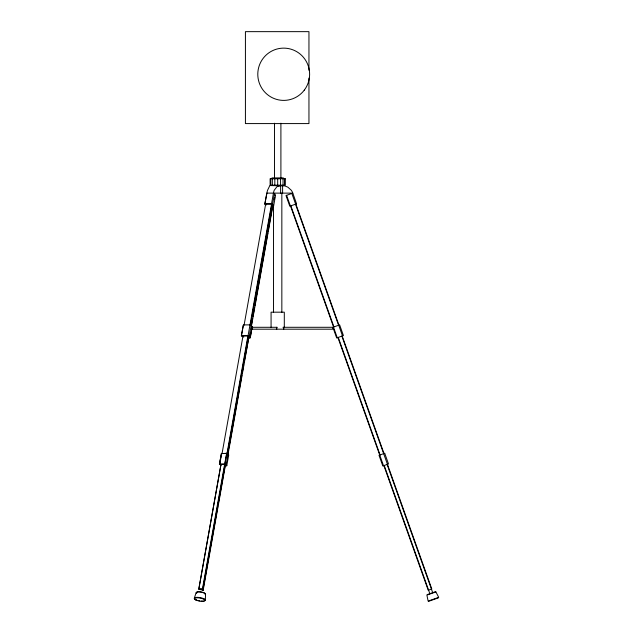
<?xml version="1.0" encoding="UTF-8"?>
<svg xmlns="http://www.w3.org/2000/svg" width="633" height="633" viewBox="0 0 633 633"><rect width="100%" height="100%" fill="white"/><g stroke="black" fill="none" stroke-linecap="round" stroke-linejoin="round"><path stroke-width="0.95" d="M205.353 600.163L205.543 594.324M243.792 337.009L241.363 335.941L243.278 325.22M264.816 204.143L266.873 193.128A11.608 5.396 90 0 1 267.601 190.177L269.832 185.556L284.81 185.904L287.896 187.194L291.204 190.177A11.608 11.6 -90 0 1 292.81 193.12L296.56 203.81L289.795 206.223L285.997 195.534L292.762 193.128L266.857 193.12L264.816 204.143L266.509 204.886M241.363 335.941L243.436 324.887L249.995 324.887L251.198 325.259L252.171 327.039L250.272 337.721L248.199 337.975M244.069 325.259L265.662 204.063L271.549 204.063L272.847 205.844L251.483 325.955M221.083 465.033L219.422 464.329L221.321 453.647L226.843 453.275L228.078 453.647L228.687 455.048L226.788 465.73L226.108 465.983M219.422 464.329L221.51 453.275M219.825 463.957L221.202 456.187M222.033 453.647L242.985 336.012L247.891 336.012L248.832 337.413L228.102 453.956M202.244 590.114A1.511 0.435 10.1 0 0 202.774 589.56A1.511 0.435 10.1 0 0 200.606 589.109A1.511 0.435 10.1 0 0 200.447 589.734L198.802 589.094L220.972 464.456L224.612 464.337L225.364 465.484L203.193 590.122L201.927 590.241M198.802 589.094L221.012 464.337M198.841 588.975L202.441 588.975L224.612 464.337M224.731 463.957L226.63 453.275M219.611 463.957L224.944 463.957L226.843 453.275M203.193 590.122L202.813 589.094L224.984 464.456M247.891 336.012L226.986 453.529L222.08 453.529M241.529 335.569L248.096 335.569L271.549 204.063M264.966 203.81L271.533 203.81L273.432 193.128L274.508 193.461L275.521 195.32L273.622 206.002L273.155 206.223M202.908 590.241L210.188 549.341M210.536 547.395L212.095 538.636M212.435 536.681L213.305 531.815M213.653 529.868L213.994 527.922M214.342 525.976L215.212 521.109M215.552 519.155L215.9 517.208M216.249 515.262L217.807 506.503M218.156 504.548L224.913 466.576M227.366 453.647L248.271 336.131M250.407 325.259L271.945 204.19M227.825 454.075L228.513 450.19M228.861 448.251L241.814 375.409M242.162 373.47L243.721 364.727M244.061 362.788L248.832 337.413M226.788 465.73L226.179 464.329L228.078 453.647M273.622 206.002L272.609 204.143L274.508 193.461M249.719 337.975L250.272 337.721L249.299 335.941L251.198 325.259M251.222 326.074L252.599 318.328M252.947 316.389L254.498 307.67M254.838 305.731L256.389 297.012M256.737 295.081L267.759 233.086M268.107 231.148L272.412 206.936M274.366 199.419L274.706 197.48M250.185 337.761L252.084 327.079L251.072 325.22M194.284 598.28L196.127 592.717M275.054 195.534L275.521 195.32M252.084 327.079L251.618 327.293L252.171 327.039M228.007 455.301L228.687 455.048M427.172 594.624L435.362 591.713M428.565 601.35L438.534 597.805M204.728 593.224L205.06 593.54M272.016 178L283.355 178M271.478 178.379L283.893 178.379M251.807 327.293L277.199 327.293M282.959 327.293L332.871 327.293L339.636 324.887L343.434 335.569L336.669 337.975L332.871 327.293L332.871 329.184L251.807 329.184M224.944 463.957L226.179 464.329M271.533 203.81L272.609 204.143M248.096 335.569L249.299 335.941M195.178 599.578L194.956 599.229L195.977 600.037M295.848 204.063L338.924 325.14M291.837 193.461L295.635 204.143M338.71 325.22L342.508 335.901M295.516 204.19L338.584 325.259M342.192 336.012L384.002 453.529M341.86 336.131L431.785 588.975L428.225 590.241L383.883 465.603M387.111 464.456L432.695 592.662M384.215 465.484L429.847 593.675M338.251 337.413L380.061 454.929M337.919 337.531L383.527 465.73M290.848 205.844L333.923 326.921M290.507 205.97L333.583 327.039M286.607 195.32L290.405 206.002M333.48 327.079L337.278 337.761M308.951 70.208L308.951 31.65L245.422 31.65L245.422 123.585L308.951 123.585L308.951 78.112M284.613 178.751L284.613 185.176M284.304 327.293L284.304 312.18L271.074 312.18L271.074 327.293M283.766 327.293L283.766 329.184M283.03 178.751L283.03 185.176M282.603 185.556L282.603 193.12M281.843 193.12L281.843 312.425M280.902 123.213L280.902 178M280.633 193.12L280.633 185.556L276.953 186.719L274.263 190.177A11.608 6.203 90 0 0 273.401 193.12M280.554 178.751L280.554 185.176M277.689 178.751L277.689 185.176M276.771 327.293L276.771 329.184M274.817 178.751L274.817 185.176M274.477 123.213L274.477 178M273.527 205.939L273.527 312.425M272.34 178.751L272.34 185.176M270.766 178.751L270.766 185.176M252.227 327.293L252.227 329.184M196.926 600.163A5.618 1.63 10.1 0 1 195.091 597.592A5.618 1.63 10.1 0 1 202.71 598.28A5.618 1.63 10.1 0 1 204.546 600.852M203.636 601.041A5.618 1.63 10.1 0 1 201.112 601.041M199.68 600.852A5.618 1.63 10.1 0 1 198.248 600.559M196.697 593.517A4.779 1.385 10.1 0 1 200.337 592.037A4.779 1.385 10.1 0 1 205.353 594.648M196.728 592.789A4.344 1.258 10.1 0 1 201.009 591.902A4.344 1.258 10.1 0 1 205.005 594.197M204.688 599.229L204.372 599.593A5.293 1.535 10.1 0 0 195.557 597.971A5.293 1.535 10.1 0 0 198.722 600.939A5.293 1.535 10.1 0 0 204.831 600.037L204.34 599.578L204.688 599.229M384.714 453.275L379.009 455.301L382.815 465.983L388.512 463.957L384.714 453.275M435.892 591.918L426.895 595.123L428.13 601.105L438.716 597.338L435.892 591.918M285.246 178.751L270.125 178.751L270.125 185.176L285.246 185.176L285.246 178.751M304.259 90.171A26.127 25.906 -90 0 0 287.089 48.353A26.127 25.906 -90 0 0 259.767 84.26A26.127 25.906 -90 0 0 304.259 90.171"/></g></svg>
